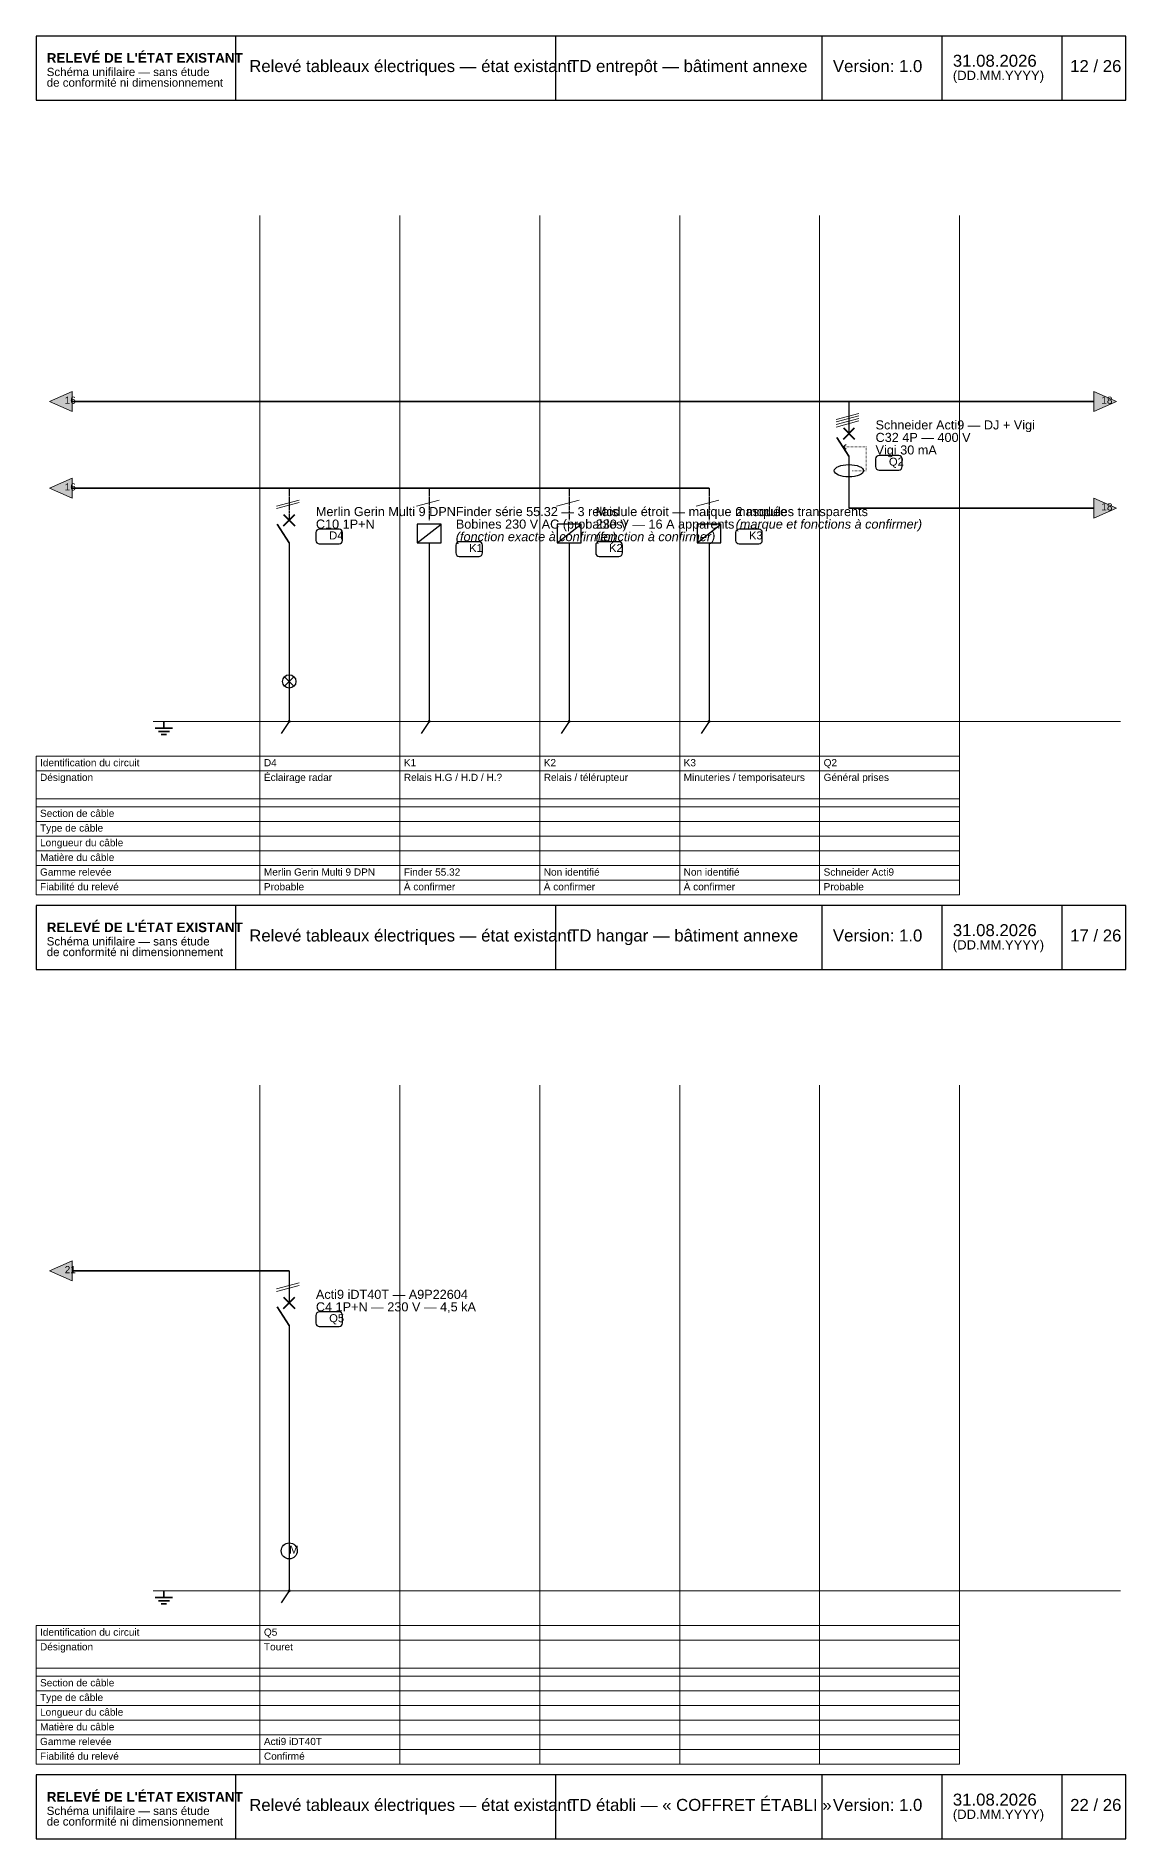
# Model space of a CAD drawing. Header units: millimetres. Extents: x 4 to 1561, y -1145 to 205.
# Drawn here: x 638.2 to 926.8, y -915.1 to -438.1 of the extents above; entities that cross this region are included whole.
import ezdxf

# ---------------------------------------------------------------- set-up
doc = ezdxf.new("R2010")
doc.units = ezdxf.units.MM
doc.header["$LTSCALE"] = 0.5
doc.linetypes.add('DASHED', pattern=[1.524, 1.27, -0.254])
doc.linetypes.add('DOT', pattern=[0.508, 0, -0.508])
for name, color, linetype, lineweight, plot in [('RENVOIS_FOLIO', 5, 'Continuous', 0, False), ('SCHEMA', 7, 'Continuous', 0, False), ('SCHEMA_PROBABLE', 7, 'DASHED', 0, False), ('SYMBOLES', 7, 'Continuous', 0, False), ('TERRE', 3, 'Continuous', 0, False), ('TEXTE', 7, 'Continuous', 0, False), ('TEXTE_A_CONFIRMER', 1, 'Continuous', 0, False), ('TRAME', 253, 'Continuous', 0, False)]:
    doc.layers.add(name, color=color, linetype=linetype, lineweight=lineweight, plot=plot)
doc.styles.add('SCHEMA', font='arial.ttf')
doc.styles.add('SCHEMA_GRAS', font='arialbd.ttf')
doc.styles.add('SCHEMA_ITAL', font='ariali.ttf')

msp = doc.modelspace()

# ---------------------------------------------------------------- hatches: boundary and pattern name
at = {"layer": 'RENVOIS_FOLIO'}
for points in [[(647.76, -532.13), (641.76, -534.78), (647.76, -537.42)], [(918.3, -532.13), (924.3, -534.78), (918.3, -537.42)], [(647.76, -555.06), (641.76, -557.71), (647.76, -560.35)], [(918.3, -560.35), (924.3, -563), (918.3, -565.65)], [(647.76, -762.13), (641.76, -764.78), (647.76, -767.42)]]:
    msp.add_hatch(color=7, dxfattribs=at).paths.add_polyline_path(points)
at = {"layer": 'SCHEMA'}
h = msp.add_hatch(color=7, dxfattribs=at)
edge = h.paths.add_edge_path()
edge.add_arc((705.26, -619.44), 0.388, 0, 360)
h = msp.add_hatch(color=7, dxfattribs=at)
edge = h.paths.add_edge_path()
edge.add_arc((742.3, -619.44), 0.388, 0, 360)
h = msp.add_hatch(color=7, dxfattribs=at)
edge = h.paths.add_edge_path()
edge.add_arc((779.34, -619.44), 0.388, 0, 360)
h = msp.add_hatch(color=7, dxfattribs=at)
edge = h.paths.add_edge_path()
edge.add_arc((816.39, -619.44), 0.388, 0, 360)
h = msp.add_hatch(color=7, dxfattribs=at)
edge = h.paths.add_edge_path()
edge.add_arc((705.26, -849.44), 0.388, 0, 360)

# ---------------------------------------------------------------- linework, layer by layer
at = {"layer": 'RENVOIS_FOLIO'}
for points in [[(647.76, -532.13), (641.76, -534.78), (647.76, -537.42)], [(918.3, -532.13), (924.3, -534.78), (918.3, -537.42)], [(647.76, -555.06), (641.76, -557.71), (647.76, -560.35)], [(918.3, -560.35), (924.3, -563), (918.3, -565.65)], [(647.76, -762.13), (641.76, -764.78), (647.76, -767.42)]]:
    msp.add_lwpolyline(points, close=True, dxfattribs=at)
at = {"layer": 'SCHEMA', "lineweight": 35}
for p, q in [((647.76, -534.78), (918.3, -534.78)), ((850.25, -544.3), (853.43, -549.24)), ((647.76, -557.71), (816.39, -557.71)), ((702.09, -567.23), (705.26, -572.17)), ((853.43, -563), (918.3, -563)), ((672.1, -619.44), (672.1, -621.21)), ((669.81, -621.21), (674.39, -621.21)), ((670.62, -622.06), (673.58, -622.06)), ((671.39, -622.9), (672.81, -622.9)), ((647.76, -764.78), (705.26, -764.78)), ((702.09, -774.3), (705.26, -779.24)), ((669.81, -851.21), (674.39, -851.21)), ((670.62, -852.06), (673.58, -852.06)), ((671.39, -852.9), (672.81, -852.9)), ((672.1, -849.44), (672.1, -851.21))]:
    msp.add_line(p, q, dxfattribs=at)
at = {"layer": 'SCHEMA', "lineweight": 30}
for p, q in [((853.43, -534.78), (853.43, -543.24)), ((853.43, -549.24), (853.43, -563)), ((739.13, -572.17), (745.48, -567.23)), ((776.17, -572.17), (782.52, -567.23)), ((813.21, -572.17), (819.56, -567.23)), ((705.26, -572.17), (705.26, -619.44)), ((742.3, -572.17), (742.3, -619.44)), ((779.34, -572.17), (779.34, -619.44)), ((816.39, -572.17), (816.39, -619.44)), ((704.03, -610.1), (706.5, -607.63)), ((704.03, -607.63), (706.5, -610.1)), ((705.26, -619.44), (703.14, -622.62)), ((742.3, -619.44), (740.19, -622.62)), ((779.34, -619.44), (777.23, -622.62)), ((816.39, -619.44), (814.27, -622.62)), ((705.26, -764.78), (705.26, -773.24)), ((705.26, -779.24), (705.26, -849.44)), ((705.26, -849.44), (703.14, -852.62))]:
    msp.add_line(p, q, dxfattribs=at)
at = {"layer": 'SCHEMA', "lineweight": 40}
for p, q in [((851.95, -544.73), (854.91, -541.76)), ((851.95, -541.76), (854.91, -544.73)), ((703.78, -567.66), (706.74, -564.69)), ((703.78, -564.69), (706.74, -567.66)), ((703.78, -774.73), (706.74, -771.76)), ((703.78, -771.76), (706.74, -774.73))]:
    msp.add_line(p, q, dxfattribs=at)
at = {"layer": 'SCHEMA', "lineweight": 30}
for points in [[(739.13, -572.17), (745.48, -572.17), (745.48, -567.23), (739.13, -567.23)], [(776.17, -572.17), (782.52, -572.17), (782.52, -567.23), (776.17, -567.23)], [(813.21, -572.17), (819.56, -572.17), (819.56, -567.23), (813.21, -567.23)]]:
    msp.add_lwpolyline(points, close=True, dxfattribs=at)
for centre, radius in [((705.26, -608.86), 1.76), ((705.26, -838.86), 2.12)]:
    msp.add_circle(centre, radius, dxfattribs=at)
msp.add_ellipse((853.43, -553.12), major_axis=(3.88, 0), ratio=0.418182, dxfattribs=at)
at = {"layer": 'SCHEMA_PROBABLE', "lineweight": 30}
for p, q in [((705.26, -557.71), (705.26, -566.17)), ((742.3, -557.71), (742.3, -566.17)), ((779.34, -557.71), (779.34, -566.17)), ((816.39, -557.71), (816.39, -566.17))]:
    msp.add_line(p, q, dxfattribs=at)
at = {"layer": 'SYMBOLES', "lineweight": 25}
for p, q in [((691.15, -455.06), (691.15, -438.13)), ((775.82, -455.06), (775.82, -438.13)), ((846.37, -455.06), (846.37, -438.13)), ((878.12, -455.06), (878.12, -438.13)), ((909.87, -455.06), (909.87, -438.13)), ((691.15, -685.06), (691.15, -668.13)), ((775.82, -685.06), (775.82, -668.13)), ((846.37, -685.06), (846.37, -668.13)), ((878.12, -685.06), (878.12, -668.13)), ((909.87, -685.06), (909.87, -668.13)), ((691.15, -915.06), (691.15, -898.13)), ((775.82, -915.06), (775.82, -898.13)), ((846.37, -915.06), (846.37, -898.13)), ((878.12, -915.06), (878.12, -898.13)), ((909.87, -915.06), (909.87, -898.13))]:
    msp.add_line(p, q, dxfattribs=at)
at = {"layer": 'SYMBOLES', "lineweight": 20}
for p, q in [((850.08, -539.54), (856.07, -537.95)), ((850.08, -540.21), (856.07, -538.62)), ((850.08, -540.88), (856.07, -539.29)), ((850.08, -541.55), (856.07, -539.96)), ((851.88, -546.77), (852.72, -546.14)), ((851.88, -546.77), (852.72, -547.41)), ((701.91, -562.47), (707.91, -560.88)), ((701.91, -563.14), (707.91, -561.55)), ((738.95, -562.47), (744.95, -560.88)), ((775.99, -562.47), (781.99, -560.88)), ((813.03, -562.47), (819.03, -560.88)), ((701.91, -769.54), (707.91, -767.95)), ((701.91, -770.21), (707.91, -768.62))]:
    msp.add_line(p, q, dxfattribs=at)
at = {"layer": 'SYMBOLES', "linetype": 'DOT', "lineweight": 20}
for p, q in [((851.88, -546.77), (858.01, -546.77)), ((858.01, -546.77), (858.01, -553.12)), ((858.01, -553.12), (854.13, -553.12))]:
    msp.add_line(p, q, dxfattribs=at)
at = {"layer": 'SYMBOLES', "lineweight": 15}
for p, q in [((638.23, -628.62), (882.71, -628.62)), ((638.23, -665.31), (638.23, -628.62)), ((697.5, -665.31), (697.5, -628.62)), ((734.54, -665.31), (734.54, -628.62)), ((771.58, -665.31), (771.58, -628.62)), ((808.62, -665.31), (808.62, -628.62)), ((845.67, -665.31), (845.67, -628.62)), ((882.71, -665.31), (882.71, -628.62)), ((638.23, -632.5), (882.71, -632.5)), ((638.23, -639.91), (882.71, -639.91)), ((638.23, -642.02), (882.71, -642.02)), ((638.23, -645.9), (882.71, -645.9)), ((638.23, -649.78), (882.71, -649.78)), ((638.23, -653.66), (882.71, -653.66)), ((638.23, -657.54), (882.71, -657.54)), ((638.23, -661.42), (882.71, -661.42)), ((638.23, -665.31), (882.71, -665.31)), ((638.23, -858.62), (882.71, -858.62)), ((638.23, -895.31), (638.23, -858.62)), ((638.23, -862.5), (882.71, -862.5)), ((697.5, -895.31), (697.5, -858.62)), ((734.54, -895.31), (734.54, -858.62)), ((771.58, -895.31), (771.58, -858.62)), ((808.62, -895.31), (808.62, -858.62)), ((845.67, -895.31), (845.67, -858.62)), ((882.71, -895.31), (882.71, -858.62)), ((638.23, -869.91), (882.71, -869.91)), ((638.23, -872.02), (882.71, -872.02)), ((638.23, -875.9), (882.71, -875.9)), ((638.23, -879.78), (882.71, -879.78)), ((638.23, -883.66), (882.71, -883.66)), ((638.23, -887.54), (882.71, -887.54)), ((638.23, -891.42), (882.71, -891.42)), ((638.23, -895.31), (882.71, -895.31))]:
    msp.add_line(p, q, dxfattribs=at)
at = {"layer": 'SYMBOLES', "lineweight": 25}
for points in [[(638.23, -455.06), (926.77, -455.06), (926.77, -438.13), (638.23, -438.13)], [(638.23, -685.06), (926.77, -685.06), (926.77, -668.13), (638.23, -668.13)], [(638.23, -915.06), (926.77, -915.06), (926.77, -898.13), (638.23, -898.13)]]:
    msp.add_lwpolyline(points, close=True, dxfattribs=at)
for points in [[(861.4, -552.95), (866.62, -552.95, 0.414214), (867.54, -552.03), (867.54, -549.98, 0.414214), (866.62, -549.07), (861.4, -549.07, 0.414214), (860.48, -549.98), (860.48, -552.03, 0.414214)], [(713.23, -572.45), (718.45, -572.45, 0.414214), (719.37, -571.54), (719.37, -569.49, 0.414214), (718.45, -568.57), (713.23, -568.57, 0.414214), (712.32, -569.49), (712.32, -571.54, 0.414214)], [(750.28, -575.77), (755.5, -575.77, 0.414214), (756.41, -574.85), (756.41, -572.81, 0.414214), (755.5, -571.89), (750.28, -571.89, 0.414214), (749.36, -572.81), (749.36, -574.85, 0.414214)], [(787.32, -575.77), (792.54, -575.77, 0.414214), (793.46, -574.85), (793.46, -572.81, 0.414214), (792.54, -571.89), (787.32, -571.89, 0.414214), (786.4, -572.81), (786.4, -574.85, 0.414214)], [(824.36, -572.45), (829.58, -572.45, 0.414214), (830.5, -571.54), (830.5, -569.49, 0.414214), (829.58, -568.57), (824.36, -568.57, 0.414214), (823.44, -569.49), (823.44, -571.54, 0.414214)], [(713.23, -779.52), (718.45, -779.52, 0.414214), (719.37, -778.61), (719.37, -776.56, 0.414214), (718.45, -775.64), (713.23, -775.64, 0.414214), (712.32, -776.56), (712.32, -778.61, 0.414214)]]:
    msp.add_lwpolyline(points, format="xyb", close=True, dxfattribs=at)
at = {"layer": 'TERRE', "color": 3}
for p, q in [((669.28, -619.44), (925.36, -619.44)), ((669.28, -849.44), (925.36, -849.44))]:
    msp.add_line(p, q, dxfattribs=at)
at = {"layer": 'TERRE', "color": 2, "linetype": 'DASHED'}
for p, q in [((670.69, -619.44), (925.36, -619.44)), ((670.69, -849.44), (925.36, -849.44))]:
    msp.add_line(p, q, dxfattribs=at)
at = {"layer": 'TRAME'}
for p, q in [((697.5, -665.31), (697.5, -485.64)), ((734.54, -665.31), (734.54, -485.64)), ((771.58, -665.31), (771.58, -485.64)), ((808.62, -665.31), (808.62, -485.64)), ((845.67, -665.31), (845.67, -485.64)), ((882.71, -665.31), (882.71, -485.64)), ((697.5, -895.31), (697.5, -715.64)), ((734.54, -895.31), (734.54, -715.64)), ((771.58, -895.31), (771.58, -715.64)), ((808.62, -895.31), (808.62, -715.64)), ((845.67, -895.31), (845.67, -715.64)), ((882.71, -895.31), (882.71, -715.64))]:
    msp.add_line(p, q, dxfattribs=at)

# ---------------------------------------------------------------- texts
at = {"layer": 'TEXTE'}
for s, height, style, p in [("RELEVÉ DE L'ÉTAT EXISTANT", 2.54, 'SCHEMA_GRAS', (641.06, -445.18)), ('31.08.2026', 3.175, 'SCHEMA', (880.94, -446.24)), ('Schéma unifilaire — sans étude', 2.1872, 'SCHEMA', (641.06, -448.71)), ('Relevé tableaux électriques — état existant', 3.175, 'SCHEMA', (694.68, -447.65)), ('TD entrepôt — bâtiment annexe', 3.175, 'SCHEMA', (779.34, -447.65)), ('Version: 1.0', 3.175, 'SCHEMA', (849.19, -447.65)), ('(DD.MM.YYYY)', 2.4694, 'SCHEMA', (880.94, -449.77)), ('12 / 26', 3.175, 'SCHEMA', (911.99, -447.65)), ('de conformité ni dimensionnement', 2.1872, 'SCHEMA', (641.06, -451.53)), ('16', 1.905, 'SCHEMA', (645.82, -535.41)), ('18', 1.905, 'SCHEMA', (920.24, -535.41)), ('Schneider Acti9 — DJ + Vigi', 2.3989, 'SCHEMA', (860.48, -542.19)), ('C32 4P — 400 V', 2.3989, 'SCHEMA', (860.48, -545.5)), ('Vigi 30 mA', 2.399, 'SCHEMA', (860.48, -548.82)), ('Q2', 2.117, 'SCHEMA', (864.01, -551.78)), ('16', 1.905, 'SCHEMA', (645.82, -558.34)), ('Merlin Gerin Multi 9 DPN', 2.3989, 'SCHEMA', (712.32, -565.12)), ('Finder série 55.32 — 3 relais', 2.3989, 'SCHEMA', (749.36, -565.12)), ('Module étroit — marque masquée', 2.3989, 'SCHEMA', (786.4, -565.12)), ('2 modules transparents', 2.3989, 'SCHEMA', (823.44, -565.12)), ('18', 1.905, 'SCHEMA', (920.24, -563.63)), ('C10 1P+N', 2.399, 'SCHEMA', (712.32, -568.43)), ('Bobines 230 V AC (probables)', 2.3989, 'SCHEMA', (749.36, -568.43)), ('230 V — 16 A apparents', 2.3989, 'SCHEMA', (786.4, -568.43)), ('D4', 2.117, 'SCHEMA', (715.84, -571.29)), ('K3', 2.117, 'SCHEMA', (826.97, -571.29)), ('K1', 2.117, 'SCHEMA', (752.89, -574.61)), ('K2', 2.117, 'SCHEMA', (789.93, -574.61)), ('Identification du circuit', 1.905, 'SCHEMA', (639.29, -631.3)), ('D4', 1.905, 'SCHEMA', (698.56, -631.3)), ('K1', 1.905, 'SCHEMA', (735.6, -631.3)), ('K2', 1.905, 'SCHEMA', (772.64, -631.3)), ('K3', 1.905, 'SCHEMA', (809.68, -631.3)), ('Q2', 1.905, 'SCHEMA', (846.73, -631.3)), ('Désignation', 1.905, 'SCHEMA', (639.29, -635.18)), ('Éclairage radar', 1.905, 'SCHEMA', (698.56, -635.18)), ('Relais H.G / H.D / H.?', 1.905, 'SCHEMA', (735.6, -635.18)), ('Relais / télérupteur', 1.905, 'SCHEMA', (772.64, -635.18)), ('Minuteries / temporisateurs', 1.905, 'SCHEMA', (809.68, -635.18)), ('Général prises', 1.905, 'SCHEMA', (846.73, -635.18)), ('Section de câble', 1.905, 'SCHEMA', (639.29, -644.7)), ('Type de câble', 1.905, 'SCHEMA', (639.29, -648.58)), ('Longueur du câble', 1.905, 'SCHEMA', (639.29, -652.46)), ('Matière du câble', 1.905, 'SCHEMA', (639.29, -656.35)), ('Gamme relevée', 1.905, 'SCHEMA', (639.29, -660.23)), ('Fiabilité du relevé', 1.905, 'SCHEMA', (639.29, -664.11)), ('Merlin Gerin Multi 9 DPN', 1.905, 'SCHEMA', (698.56, -660.23)), ('Probable', 1.905, 'SCHEMA', (698.56, -664.11)), ('Finder 55.32', 1.905, 'SCHEMA', (735.6, -660.23)), ('Non identifié', 1.905, 'SCHEMA', (772.64, -660.23)), ('Non identifié', 1.905, 'SCHEMA', (809.68, -660.23)), ('Schneider Acti9', 1.905, 'SCHEMA', (846.73, -660.23)), ('Probable', 1.905, 'SCHEMA', (846.73, -664.11)), ("RELEVÉ DE L'ÉTAT EXISTANT", 2.54, 'SCHEMA_GRAS', (641.06, -675.18)), ('Schéma unifilaire — sans étude', 2.1872, 'SCHEMA', (641.06, -678.71)), ('Relevé tableaux électriques — état existant', 3.175, 'SCHEMA', (694.68, -677.65)), ('TD hangar — bâtiment annexe', 3.175, 'SCHEMA', (779.34, -677.65)), ('Version: 1.0', 3.175, 'SCHEMA', (849.19, -677.65)), ('31.08.2026', 3.175, 'SCHEMA', (880.94, -676.24)), ('(DD.MM.YYYY)', 2.4694, 'SCHEMA', (880.94, -679.77)), ('17 / 26', 3.175, 'SCHEMA', (911.99, -677.65)), ('de conformité ni dimensionnement', 2.1872, 'SCHEMA', (641.06, -681.53)), ('21', 1.905, 'SCHEMA', (645.82, -765.41)), ('Acti9 iDT40T — A9P22604', 2.3989, 'SCHEMA', (712.32, -772.19)), ('C4 1P+N — 230 V — 4,5 kA', 2.3989, 'SCHEMA', (712.32, -775.5)), ('Q5', 2.117, 'SCHEMA', (715.84, -778.36)), ('M', 2.12, 'SCHEMA', (705.26, -839.6)), ('Désignation', 1.905, 'SCHEMA', (639.29, -865.18)), ('Identification du circuit', 1.905, 'SCHEMA', (639.29, -861.3)), ('Q5', 1.905, 'SCHEMA', (698.56, -861.3)), ('Touret', 1.905, 'SCHEMA', (698.56, -865.18)), ('Section de câble', 1.905, 'SCHEMA', (639.29, -874.7)), ('Type de câble', 1.905, 'SCHEMA', (639.29, -878.58)), ('Longueur du câble', 1.905, 'SCHEMA', (639.29, -882.46)), ('Matière du câble', 1.905, 'SCHEMA', (639.29, -886.35)), ('Gamme relevée', 1.905, 'SCHEMA', (639.29, -890.23)), ('Acti9 iDT40T', 1.905, 'SCHEMA', (698.56, -890.23)), ('Fiabilité du relevé', 1.905, 'SCHEMA', (639.29, -894.11)), ('Confirmé', 1.905, 'SCHEMA', (698.56, -894.11)), ("RELEVÉ DE L'ÉTAT EXISTANT", 2.54, 'SCHEMA_GRAS', (641.06, -905.18)), ('Relevé tableaux électriques — état existant', 3.175, 'SCHEMA', (694.68, -907.65)), ('TD établi — « COFFRET ÉTABLI »', 3.175, 'SCHEMA', (779.34, -907.65)), ('Version: 1.0', 3.175, 'SCHEMA', (849.19, -907.65)), ('31.08.2026', 3.175, 'SCHEMA', (880.94, -906.24)), ('22 / 26', 3.175, 'SCHEMA', (911.99, -907.65)), ('de conformité ni dimensionnement', 2.1872, 'SCHEMA', (641.06, -911.53)), ('Schéma unifilaire — sans étude', 2.1872, 'SCHEMA', (641.06, -908.71)), ('(DD.MM.YYYY)', 2.4694, 'SCHEMA', (880.94, -909.77))]:
    msp.add_text(s, height=height, dxfattribs=dict(at, style=style)).set_placement(p)
at = {"layer": 'TEXTE_A_CONFIRMER'}
for s, height, style, p in [('(marque et fonctions à confirmer)', 2.3989, 'SCHEMA_ITAL', (823.44, -568.43)), ('(fonction exacte à confirmer)', 2.3989, 'SCHEMA_ITAL', (749.36, -571.75)), ('(fonction à confirmer)', 2.3989, 'SCHEMA_ITAL', (786.4, -571.75)), ('À confirmer', 1.905, 'SCHEMA', (735.6, -664.11)), ('À confirmer', 1.905, 'SCHEMA', (772.64, -664.11)), ('À confirmer', 1.905, 'SCHEMA', (809.68, -664.11))]:
    msp.add_text(s, height=height, dxfattribs=dict(at, style=style)).set_placement(p)

doc.saveas('drawing.dxf')
